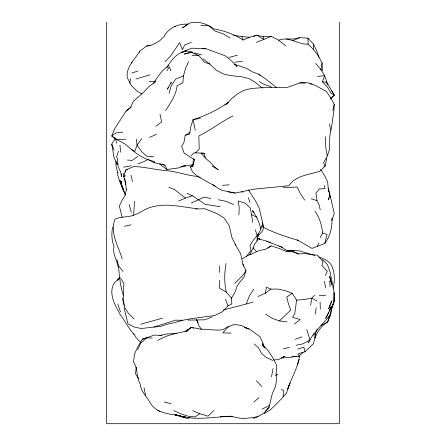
<?xml version="1.0" encoding="UTF-8"?>
<svg xmlns="http://www.w3.org/2000/svg" width="446" height="446" viewBox="0 0 446 446"><rect width="100%" height="100%" fill="white"/><g stroke="black" fill="none" stroke-linecap="round" stroke-linejoin="round"><path stroke-width="0.67" d="M242.061 192.605L242.072 191.328M219.716 280.227L219.605 288.166L226.245 292.141L231.179 297.744M249.816 254.443L252.598 249.208L254.437 244.453L257.058 240.985L257.258 235.56L255.274 229.757M238.905 214.978L239.19 207.908L238.37 201.001L245.372 203.231L250.384 207.998L252.759 222.37M133.666 215.435L134.458 201.336M226.936 103.667L232.249 98.103L238.036 93.532L243.616 90.471L251.198 88.537L265.281 87.416L287.475 87.327L299.935 82.884L307.573 82.683L315.121 85.32L326.327 91.419L330.854 98.031L334.238 104.431L333.92 110.402L331.099 130.254M116.116 161.19L115.871 165.154L117.621 172.686M215.189 186.188L198.052 176.616L192.51 171.939L190.409 167.033L192.811 166.297L193.408 158.704M188.569 61.671L185.452 68.645L183.451 75.937L182.843 82.833L177.095 85.699C176.137 95.26 170.467 102.797 165.561 110.647M315.316 333.524L314.915 338.04L315.902 331.774M253.713 212.976L253.835 211.655M248.344 189.779L255.597 201.023L259.065 207.764L261.986 219.878L263.352 226.373L262.945 230.493L258.128 235.8M328.791 197.929L328.59 199.919L329.901 194.227L328.295 188.719L327.637 181.884L325.123 176.599L321.756 171.03L320.39 169.653M258.017 296.495L265.286 293.262L266.479 287.257L270.951 289.12L277.986 289.069L285.206 290.653L292.242 293.267L296.596 300.164L294.745 313.689L292.543 317.29L300.147 319.52L294.382 324.064M136.292 367.153L135.439 373.676L138.516 378.515M125.281 172.095L125.549 170.149L133.828 166.481C144.956 166.927 155.749 169.876 166.826 170.634C177.14 171.716 186.802 175.434 197.138 176.393M112.782 226.969C111.238 233.436 111.684 240.177 114.003 246.398C112.197 253.796 117.103 260.074 118.201 267.171M290.14 382.897L287.692 389.001C291.5 377.779 298.084 367.392 299.667 355.507M117.989 172.033L117.588 174.737L120.147 182.709L125.426 194.93M333.24 288.166C334.74 280.774 335.069 272.969 331.752 265.994C329.533 260.72 323.757 258.842 318.829 256.996M226.061 263.491C224.243 272.896 224.293 282.764 226.245 292.141M310.628 305.326L311.821 298.151L314.564 295.14M129.819 83.168L130.594 78.574M315.149 313.945L316.247 307.729M190.002 132.423L185.224 135.294L183.875 142.737L181.684 146.216L184.087 153.017L194.523 159.846L192.811 166.297M187.532 24.485L182.542 27.908L189.16 23.225C197.996 20.588 206.821 23.75 214.041 28.918C224.293 30.729 234.284 34.258 242.998 40.023L249.637 37.252L256.729 35.173L263.413 36.706L271.291 36.366L278.678 40.212C288.936 35.897 297.867 44.884 308.097 44.093L313.616 49.673L318.444 56.09L322.09 62.958L320.897 69.559L324.588 75.575L326.834 82.332L334.238 95.037L330.72 99.012M264.116 413.13L269.083 407.198L272.355 393.4L275.544 386.453L276.448 380.616L276.113 373.257L276.804 365.614C273.019 358.077 269.228 350.205 262.293 345.031L263.112 346.074M246.287 256.528L251.031 250.524L249.961 246.069C252.726 238.699 260.687 234.072 261.479 225.832L263.352 226.373M271.475 376.864L273.091 368.552M257.058 240.985L258.608 233.286M326.678 158.419L325.101 166.129L319.749 171.192C309.05 174.882 295.704 175.389 288.902 185.726L254.404 189.121L235.17 193.068L222.286 190.397L218.061 188.34L212.893 184.572M126.513 188.965L125.198 195.086L122.053 200.265L119.355 206.08L122.171 217.536M332.827 110.586L334.238 104.431M329.265 315.768L327.682 321.979C319.905 326.433 315.043 335.186 313.399 343.827L304.975 351.782L298.045 353.728L298.424 356.683L292.024 356.432L296.189 356.326M169.095 93.381L171.08 86.167L175.796 79.02L183.451 75.937M125.962 184.661L123.665 176.644L125.549 170.149L127.372 169.513M333.285 303.631L331.568 309.541L330.486 315.567L327.682 321.979L321.126 325.418M192.683 164.68L180.953 166.915L185.402 165.371L178.389 167.947L166.988 169.48L164.909 165.171L154.149 162.729L154.522 161.446C144.604 159.701 136.314 153.892 128.95 147.325C124.2 142.096 116.819 140.886 111.762 135.997L114.845 128.409L126.067 111.071L130.522 107.397L133.426 101.236L143.434 92.512L149.176 86.312L156.094 81.373M297.398 365.012L299.115 359.281M118.419 151.032L116.59 157.037L117.326 158.603L118.184 166.726L120.604 171.866L121.585 176.527L121.251 173.806M313.61 335.386L317.847 329.02L329.728 315.696L331.534 308.359L334.21 301.117L334.216 292.989L330.157 272.25L327.526 264.701L322.575 259.5M323.997 166.759L325.101 166.129L323.579 162.718L327.375 155.916L329.555 149.187L329.75 137.229L330.598 130.829L329.572 123.893M242.875 264.088L246.041 270.672L243.772 277.535L239.775 282.167L236.848 286.728L235.41 291.394L231.084 298.954M289.047 385.589L286.471 393.127L281.476 398.813L270.622 409.657L264.199 413.542M282.942 396.405L283.795 393.946L283.662 390.629L281.404 389.352M170.734 83.893L171.342 82.159L167.166 89.25L168.856 87.182M330.475 98.806L334.238 95.037L330.86 93.041L327.637 87.254L322.386 81.785L324.588 75.575L317.563 76.511M332.822 304.791L331.094 309.647L333.747 303.302L334.21 295.447L333.853 292.888M297.181 239.825L312.005 248.4L324.76 243.477L327.041 234.557L322.653 232.985C321.795 225.152 319.487 217.576 314.932 211.064M223.368 309.992L246.22 304.005L249.264 296.172L253.674 289.214M139.197 52.422L139.721 51.145L146.567 46.089L152.287 44.823L159.361 40.999L164.301 36.41M331.673 220.603L334.238 213.567L331.166 199.786L329.299 193.43M309.569 340.304L308.554 342.634L308.972 341.764M137.73 349.709L140.629 343.242L146.623 337.884L152.175 337.996M328.769 312.016L325.725 318.388L329.209 311.559L331.317 306.369L329.338 310.762M325.39 275.444L327.342 271.324L321.945 265.481L322.982 261.501L317.636 255.229L311.302 254.672L305.482 253.568L299.461 253.858L293.518 251.89L286.432 251.527L279.118 248.422L271.084 245.88L265.738 249.124L259.31 250.635L249.163 254.895L242.189 258.652M331.623 306.954L333.653 302.895M317.245 246.476L318.99 243.003M139.721 51.145C134.865 59.692 125.805 66.766 127.266 77.676L131.28 85.403L137.156 91.196L141.861 93.95M320.222 237.523L322.653 232.985M296.016 345.271L302.773 343.911L309.964 339.947L314.279 332.761M117.03 162.957L117.292 164.858L113.992 157.366L111.762 144.181L115.436 138.087M161.809 335.398L154.411 335.108L142.391 339.15L138.059 346.247L134.564 353.868L133.516 361.756C137.931 368.664 136.392 377.115 140.228 384.251C140.919 391.577 146.539 396.282 149.945 402.364C155.57 412.773 167.925 413.866 178.355 415.41M315.997 331.149L317.095 329.377M166.932 70.736L169.363 66.9L170.913 70.836M324.76 243.477C330.191 236.291 332.448 226.942 331.952 218.022M153.402 83.369L157.817 76.628L162.84 70.362L168.465 65.674M227.02 103.912L228.129 102.29L225.024 104.988L228.118 102.541C217.458 109.961 205.444 115.91 193.046 119.667L190.704 127.077L189.628 134.196L185.224 135.294M246.041 270.672L242.685 275.544L234.791 283.31M141.677 138.723L137.061 145.084L134.843 151.462L131.648 149.588M164.318 36.026C169.017 27.518 178.757 23.465 188.19 24.212M267.522 409.01L269.083 407.198M191.161 155.715L193.586 153.09L195.521 152.839L204.24 153.285L205.294 158.096L210.15 162.177L214.32 166.676L218.217 169.748L212.235 166.063M267.204 409.35L265.27 411.368M231.825 297.934L231.396 297.365L231.825 303.977L228.029 305.811L222.331 311.804L214.66 315.512L191.011 318.712L182.615 320.273L174.932 322.547L167.551 324.136L160.95 326.271L141.176 328.524L134.335 327.041L128.002 323.863L124.105 308.119M165.104 61.749L170.584 56.084L179.626 42.626L182.442 49.69L184.666 45.013L191.262 42.381M263.536 413.147C259.304 416.793 253.506 417.88 248.037 418.047C240.756 419.948 234.161 415.828 226.908 416.33M190.409 167.033L193.536 163.888M168.582 65.707L166.776 67.474C172.223 58.783 180.714 47.951 192.338 52.076L184.343 54.022L192.338 52.076M195.521 152.839L199.217 149.259L198.827 135.946C210.651 130.21 220.993 121.858 232.812 116.016M213.807 410.638L207.998 416.157L199.797 413.715L192.627 410.766M119.662 278.064L117.471 280.11L119.862 277.891M131.208 62.958L132.189 62.055M265.571 314.174L272.054 318.238L279.413 320.942L290.753 310.037L288.306 303.386L286.806 296.975L292.242 293.267M298.424 356.683L303.046 352.435M183.267 52.065L184.243 51.173L191.802 48.201L205.835 48.681L225.369 55.878L231.524 60.929L237.038 66.465L235.951 65.713M120.041 277.696L114.505 282.658C107.86 293.217 114.956 304.891 120.097 314.374C124.757 321.031 128.738 328.144 133.956 334.4M253.908 402.091L259.031 397.564M186.361 331.049L191.479 327.347L200.109 329.07L218.183 330.179L223.134 329.549L228.809 326.177M126.067 111.071L131.431 106.912M155.894 126.268L161.714 121.803L159.958 114.126M187.565 330.218L191.479 327.347L193.452 328.273M265.286 293.262L270.951 289.12M137.909 156.273L132.256 160.393L127.405 160.075M267.773 248.177L271.084 245.88M199.797 413.715L194.935 416.949L188.095 416.19L180.585 413.704L173.75 410.649M185.029 331.534L191.479 327.347M275.595 375.582L277.735 374.278M183.635 51.981L186.512 50.298M147.749 159.579L144.326 161.435L137.937 163.938M123.665 176.644L125.415 175.724M190.152 417.3L187.783 418.526L182.425 417.216L180.106 415.856M157.784 340.426C167.06 334.723 177.809 332.928 188.307 330.865M281.928 357.692L284.961 356.181L278.494 359.599L273.788 359.961M262.298 408.993L269.696 405.408M191.284 203.092L204.156 197.099L210.869 198.52M149.432 137.48L156.457 134.274M178.673 201.007L185.464 198.063L192.365 195.755L205.06 204.246L220.285 206.816M292.961 40.58L299.812 37.637L307.935 38.194L313.41 44.042L316.509 50.331L319.046 57.367M253.59 36.455L256.729 35.173L263.826 39.387L271.291 36.366M256.311 42.415L263.826 39.387L263.413 36.706M212.441 316.805L204.814 319.804L188.011 320.1M295.297 339.334L301.897 336.892M253.384 418.393L258.357 416.636M185.441 416.793L183.507 417.004L175.423 415.31L176.605 414.903M131.826 73.06L137.758 71.065M135.902 79.031L149.951 74.844M297.588 349.168L303.854 347.222L304.975 351.782M140.774 324.214L162.433 318.176M249.163 254.895L251.07 254.309M154.182 327.029L175.35 320.172L182.615 320.273M246.22 304.005L253.233 302.026M228.792 57.506L237.428 55.165M142.391 339.15L146.232 338.163M283.249 348.861L289.476 347.373M124.244 226.295L131.04 224.801M299.812 37.637L292.944 39.081L286.321 38.863M123.737 167.178L131.219 165.717M200.477 118.218L193.046 119.667L195.242 130.12M195.788 209.001L204.686 208.711L217.146 213.729L224.043 218.005L229.105 225.392L232.004 237.657L235.07 244.051L240.522 253.518L243.41 266.217M296.216 356.41L288.93 357.508L281.32 357.993M146.567 46.089L150.564 45.559M234.786 62.223L242.529 61.342M175.423 415.31L176.176 415.22M122.734 132.194L115.999 132.908L111.762 135.997L116.913 139.47L126.062 139.163M183.88 416.91L185.213 416.77M296.596 300.164L304.518 299.444L311.821 298.151L317.056 301.095M226.947 416.296L232.338 416.28C214.113 416.675 195.543 421.135 177.659 415.276L180.362 415.722L174.843 414.847L178.411 415.393M182.381 52.087L181.121 52.193L182.509 52.165M174.369 26.425L175.657 26.331M149.07 81.59L155.258 81.144M222.487 185.313L229.238 184.828M225.615 416.341L220.33 416.653L225.158 416.374M202.54 48.826L205.835 48.681M161.826 335.442L159.863 335.503L167.702 333.87L176.315 333.641M192.092 55.65L198.916 55.639L204.452 62.211L209.67 64.018L216.288 70.2L223.106 73.78L229.59 75.458L242.329 76.89L249.113 78.596L255.603 82.521L262.404 88.191M286.817 250.858L294.025 251.048M231.045 333.101L222.799 332.867L228.358 326.779L234.217 324.471L241.119 325.385L248.355 328.897L244.547 327.397M299.935 82.884L305.404 83.04M319.236 295.442L325.552 295.626M283.26 187.192L289.816 187.415L297.047 187.002L300.543 193.871L304.668 200.103M204.24 153.285L200.973 153.129L205.121 157.706M200.895 25.277L208.683 25.745L214.894 30.986L223.184 33.824L230.03 37.999M153.764 156.847L146.935 156.29L141.811 151.83L137.061 145.084L136.314 139.213M233.464 35.251L241.816 36.589L249.637 37.252M197.126 208.739C182.013 207.011 166.759 202.791 151.618 207.039C145.435 208.438 140.635 212.759 134.72 214.805C128.376 217.659 121.223 216.07 114.956 219.22C109.666 232.795 118.424 246.164 122.204 258.987M322.386 81.785L326.834 82.332M279.413 320.942L287.101 321.912M310.093 83.787L312.105 84.104M228.107 191.808L235.17 193.068M257.431 238.604L267.516 241.353M218.345 199.769L226.122 201.308L233.57 204.558M257.481 238.554L259.99 239.089L257.42 238.242M279.174 246.337L281.097 246.755L286.538 250.401L298.959 250.775L314.698 255.363M266.769 241.37L281.097 246.755L282.067 247.641M194.261 52.985L201.492 54.858M160.488 163.983L164.909 165.171M164.362 401.952L171.208 403.925M311.286 198.777L317.045 200.622L319.303 205.416L320.172 209.782M298.53 240.5C286.31 236.748 274.028 233.007 262.694 226.93M234.434 64.263L246.66 68.433L252.453 71.878L258.897 74.315L265.158 78.546L276.659 87.672M244.531 327.336L249.576 329.165L259.89 336.641L263.134 343.409L263.982 347.311M198.052 176.616L200.377 177.564M168.9 187.253L174.47 189.539L185.464 198.063M191.245 52.321L198.916 55.639M251.717 214.799L256.679 217.152L259.366 223.769L260.904 228.926M293.518 251.89L298.491 254.248M272.69 360.446L266.117 357.318L261.551 353.511L258.412 347.741L254.315 343.938M187.158 193.252L192.365 195.755M147.988 159.473L154.149 162.729M268.704 241.827L270.499 242.886M259.271 81.534L263.999 84.394L270.555 86.518L271.497 87.455M166.988 169.48L162.522 166.43L159.685 163.782M157.689 410.153L159.501 411.513M203.131 58.9L209.67 64.018M278.678 40.212L285.574 45.765M252.982 247.82L256.478 251.655M258.897 74.315L260.38 75.736M133.995 318.89L128.465 313.415L124.49 307.188L123.286 299.461L123.849 283.377L120.699 278.443M140.802 342.511L136.097 337.689L133.75 333.725M256.383 380.806L261.841 386.437M315.69 63.388L320.897 69.559L322.363 70.563L322.09 62.958M116.952 259.583L118.502 265.677L122.957 271.413M331.545 90.716L334.238 95.037M201.542 329.566L198.777 325.563L196.653 319.827M264.969 348.075L262.293 343.688L263.274 346.152M256.679 217.152L252.681 210.54L252.815 211.822M193.993 158.932L194.523 159.846M123.882 190.291L120.007 180.429L122.756 188.82L125.521 195.041M326.255 81.735L327.821 84.623M196.474 319.581L198.319 322.988M326.21 81.685L327.375 83.887M111.762 144.181L114.143 150.14M225.42 299.277L228.029 305.811M329.404 194.088L330.241 197.299L328.295 188.719L328.602 191.345M328.1 188.151L328.763 189.94M248.26 197.623L250.011 202.356M235.07 244.051L235.521 245.289M241.816 36.589L242.998 40.023M117.839 303.938L120.465 311.921M306.781 329.538L309.964 339.947M123.302 295.196C120.13 285.713 119.288 275.6 118.502 265.677M129.162 204.591L131.319 212.335M122.254 297.844L124.15 305.387M131.024 175.161L132.512 181.505M115.586 138.734L116.635 143.25M327.375 155.916L326.221 150.787L325.452 143.913L325.273 136.688M144.058 387.853L145.647 395.73M324.348 185.38L324.978 188.641L319.392 188.909L315.907 193.14L317.045 200.622M121.496 182.297L121.245 180.992L121.362 184.817L122.756 188.82L122.254 186.211M136.409 367.799L136.649 369.093M123.564 173.338L124.088 176.438M124.401 178.294L124.607 179.532M324.532 281.175L325.491 287.865M126.357 189.706L125.064 179.76M262.989 226.1L262.582 222.788L262.672 224.712M119.952 145.179L120.715 152.209M329.717 280.924L330.09 286.856M313.41 44.042L313.616 49.673M320.1 301.953L320.312 309.156M307.935 38.194L308.097 44.093M219.438 266.134L219.465 272.478M339.412 22.3L339.412 423.7L106.588 423.7L106.588 22.3M334.216 292.989L334.21 301.117L334.216 292.989M331.763 300.95L328.719 308.704L331.763 300.95M330.335 278.744L329.561 276.197L331.763 284.804L330.335 278.744"/></g></svg>
